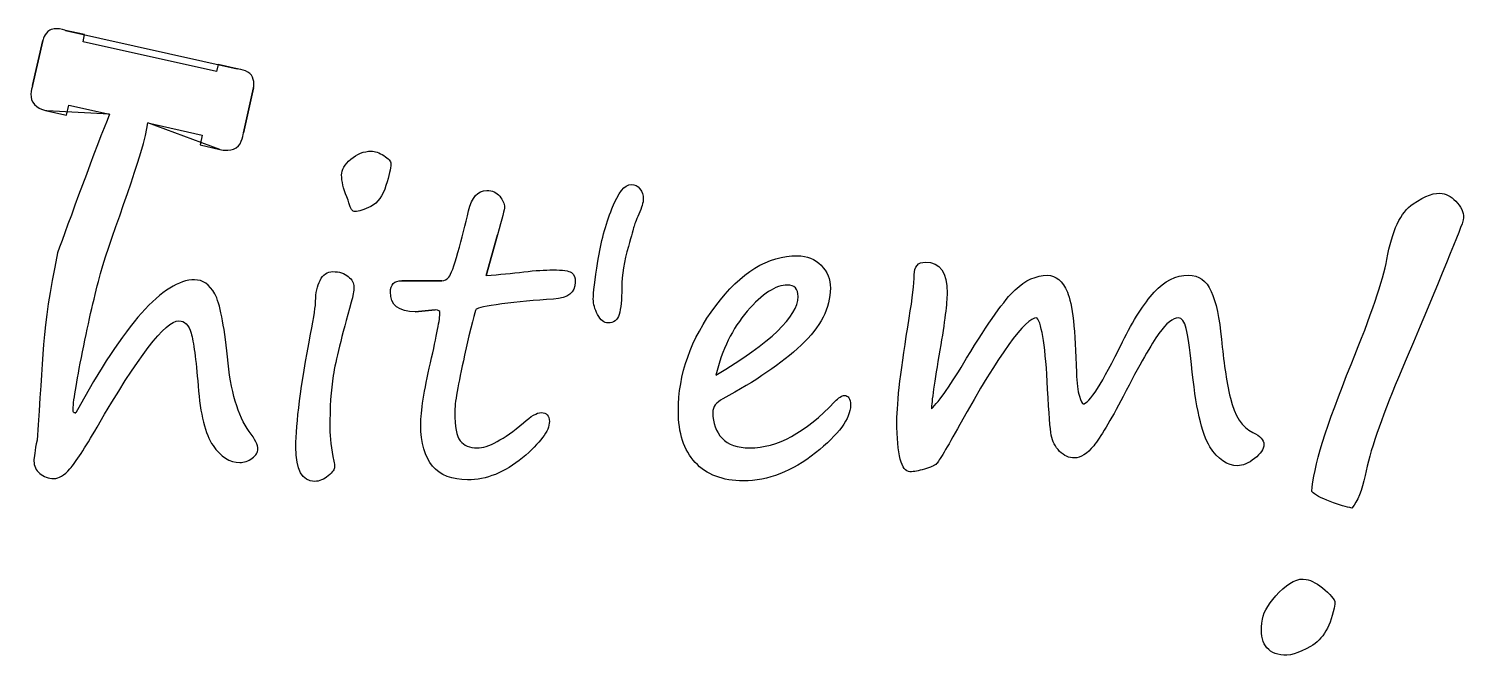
# Model space of a CAD drawing. Extents: x 82.1 to 130.1, y 150.4 to 171.4.
import ezdxf

# ---------------------------------------------------------------- set-up
doc = ezdxf.new("R2010")
doc.units = 0
doc.layers.add('Layer_1', color=7, linetype='CONTINUOUS')

msp = doc.modelspace()

# ---------------------------------------------------------------- linework, layer by layer
at = {"layer": 'Layer_1', "color": 7}
for points in [[(82.969985, 171.36093), (82.969985, 171.36093)], [(89.036321, 170.021421), (88.398949, 170.164109), (88.345905, 169.927221), (83.879071, 170.926881), (83.932115, 171.163765), (83.294743, 171.306371)], [(82.527923, 170.963227), (82.191443, 169.459442)], [(89.247148, 167.880432), (89.583712, 169.384218)], [(82.670273, 168.618411), (83.329487, 168.470831), (83.403698, 168.802502), (84.76505, 168.497817)], [(86.044517, 168.211512), (87.870532, 167.802847), (87.796321, 167.471258), (88.45545, 167.323677)], [(92.985934, 165.242278), (92.985934, 165.242278)], [(97.748998, 164.464636), (97.373139, 163.103759), (97.373139, 163.103759)], [(94.547703, 162.928791), (95.882656, 162.928791)], [(95.668803, 161.950258), (94.994847, 161.891934)], [(101.449286, 161.516071), (101.449286, 161.516071)], [(115.803283, 161.691043), (115.803283, 161.691043)], [(105.058845, 159.772858), (105.058845, 159.772858)], [(109.562693, 158.76192), (109.562693, 158.76192)], [(83.641258, 158.509168), (83.615368, 158.509168)], [(92.137006, 158.003717), (92.137006, 158.003717)], [(126.345245, 155.323602), (126.345245, 155.323602)], [(125.773006, 152.109113), (125.773006, 152.109113)]]:
    msp.add_lwpolyline(points, close=True, dxfattribs=at)
for points in [[(82.767085, 171.315732), (82.589677, 171.211437), (82.527923, 170.963227), (82.527923, 170.963227)], [(82.969985, 171.36093), (82.896689, 171.36093), (82.823892, 171.349129), (82.767085, 171.315732)], [(83.294743, 171.306371), (83.294743, 171.306371), (83.131234, 171.361318), (82.969985, 171.36093)], [(89.517681, 169.805029), (89.398791, 169.979189), (89.036321, 170.021421), (89.036321, 170.021421)], [(89.583712, 169.384218), (89.583712, 169.384218), (89.633707, 169.635061), (89.517681, 169.805029)], [(82.191443, 169.459442), (82.191443, 169.459442), (82.060643, 169.114485), (82.195406, 168.902013)], [(82.195406, 168.902013), (82.345754, 168.664974), (82.670273, 168.618411), (82.670273, 168.618411)], [(84.76505, 168.497817), (84.353863, 167.499815), (83.342271, 164.748497), (83.028932, 163.859285)], [(84.464242, 163.168529), (84.837722, 164.500611), (85.956747, 167.288976), (86.044517, 168.211512)], [(89.005962, 167.377904), (89.218432, 167.512665), (89.247148, 167.880432), (89.247148, 167.880432)], [(88.45545, 167.323677), (88.45545, 167.323677), (88.76892, 167.227556), (89.005962, 167.377904)], [(92.836886, 166.991976), (93.044258, 167.173427), (93.27323, 167.264153), (93.523803, 167.264153)], [(93.523803, 167.264153), (93.649092, 167.264153), (93.789501, 167.21447), (93.945029, 167.115105)], [(92.532308, 166.467068), (92.532308, 166.639876), (92.633834, 166.814845), (92.836886, 166.991976)], [(93.945029, 167.115105), (94.100556, 167.02006), (94.17832, 166.927174), (94.17832, 166.836447)], [(94.17832, 166.836447), (94.17832, 166.693881), (94.124317, 166.451948), (94.01631, 166.110648)], [(92.70728, 165.734785), (92.590632, 166.015602), (92.532308, 166.259696), (92.532308, 166.467068)], [(94.01631, 166.110648), (93.912627, 165.769348), (93.744139, 165.538215), (93.510846, 165.41725)], [(96.783427, 165.268201), (96.887113, 165.721826), (97.090165, 165.948638), (97.392582, 165.948638)], [(97.392582, 165.948638), (97.578351, 165.948638), (97.723079, 165.883834), (97.826765, 165.754227)], [(97.826765, 165.754227), (97.930451, 165.62462), (97.982294, 165.503653), (97.982294, 165.391326)], [(101.578891, 165.339483), (101.790581, 165.879514), (102.004433, 166.149529), (102.220446, 166.149529)], [(102.220446, 166.149529), (102.345733, 166.149529), (102.445098, 166.099846), (102.518543, 166.000481)], [(102.518543, 166.000481), (102.591988, 165.905436), (102.62871, 165.79095), (102.62871, 165.657022)], [(128.391364, 165.500238), (128.805292, 165.776426), (129.131312, 165.893325), (129.369422, 165.850937)], [(129.369422, 165.850937), (129.549808, 165.818825), (129.720315, 165.710308), (129.880945, 165.525386)], [(92.778562, 165.533898), (92.761282, 165.59438), (92.737522, 165.661343), (92.70728, 165.734785)], [(92.985934, 165.242278), (92.89521, 165.242278), (92.826086, 165.339484), (92.778562, 165.533898)], [(93.510846, 165.41725), (93.281873, 165.300602), (93.106903, 165.242278), (92.985934, 165.242278)], [(97.982294, 165.391326), (97.982294, 165.330843), (97.904529, 165.021946), (97.748998, 164.464636)], [(101.105823, 163.583308), (101.209509, 164.218384), (101.367198, 164.803775), (101.578891, 165.339483)], [(102.62871, 165.657022), (102.62871, 165.549015), (102.579027, 165.382686), (102.479662, 165.158034)], [(127.512289, 163.63565), (127.68441, 164.602522), (127.977435, 165.224051), (128.391364, 165.500238)], [(129.880945, 165.525386), (130.041572, 165.340465), (130.105187, 165.154204), (130.07179, 164.966602)], [(96.427006, 163.874924), (96.560934, 164.345831), (96.679741, 164.810256), (96.783427, 165.268201)], [(102.479662, 165.158034), (102.384617, 164.942024), (102.328453, 164.799456), (102.311171, 164.730332)], [(130.07179, 164.966602), (130.043531, 164.807861), (129.321064, 163.049388), (127.904388, 159.691181)], [(102.311171, 164.730332), (102.298212, 164.674167), (102.237729, 164.455995), (102.129722, 164.075815)], [(83.028932, 163.859285), (82.460498, 161.17642), (82.564761, 160.469645), (82.338684, 157.595445)], [(96.122429, 163.05192), (96.191553, 163.134003), (96.293079, 163.408338), (96.427006, 163.874924)], [(102.129722, 164.075815), (101.982833, 163.591949), (101.909388, 163.129684), (101.909388, 162.689018)], [(100.956774, 162.313155), (100.956774, 162.524848), (101.006457, 162.948232), (101.105823, 163.583308)], [(105.052364, 162.092825), (105.886171, 163.207446), (106.797741, 163.764757), (107.787076, 163.764757)], [(107.787076, 163.764757), (108.111093, 163.764757), (108.374628, 163.658912), (108.577679, 163.447222)], [(108.577679, 163.447222), (108.785052, 163.235529), (108.888738, 162.980634), (108.888738, 162.682537)], [(111.694731, 163.123201), (111.694731, 163.408336), (111.82218, 163.550903), (112.077076, 163.550903)], [(112.077076, 163.550903), (112.556621, 163.550903), (112.796393, 163.205284), (112.796393, 162.514046)], [(126.318706, 160.129788), (126.992402, 161.78156), (127.390263, 162.950181), (127.512289, 163.63565)], [(87.613745, 162.961161), (86.57257, 162.961161), (85.248384, 161.477172), (83.641258, 158.509168)], [(83.861615, 160.550482), (84.073309, 161.608941), (84.274154, 162.481612), (84.464242, 163.168529)], [(88.287716, 162.488149), (88.114908, 162.803525), (87.89024, 162.961161), (87.613745, 162.961161)], [(91.663942, 162.248354), (91.663942, 162.520527), (91.713625, 162.75166), (91.812991, 162.941753)], [(91.812991, 162.941753), (91.912356, 163.136163), (92.052763, 163.233368), (92.234212, 163.233368)], [(92.234212, 163.233368), (92.454546, 163.233368), (92.627356, 163.179365), (92.752642, 163.071358)], [(92.752642, 163.071358), (92.882249, 162.967672), (92.947053, 162.851026), (92.947053, 162.721419)], [(94.165363, 162.552932), (94.165363, 162.803505), (94.292809, 162.928791), (94.547703, 162.928791)], [(95.882656, 162.928791), (95.973381, 162.928791), (96.053305, 162.969834), (96.122429, 163.05192)], [(97.373139, 163.103759), (97.818122, 163.138321), (98.237186, 163.179364), (98.63033, 163.226888)], [(98.63033, 163.226888), (99.019151, 163.270091), (99.343168, 163.291692), (99.602382, 163.291692)], [(99.602382, 163.291692), (99.93072, 163.291692), (100.138091, 163.261451), (100.224495, 163.200968)], [(100.354105, 162.883429), (100.354105, 162.533491), (100.110011, 162.343399), (99.621825, 162.313155)], [(100.224495, 163.200968), (100.310901, 163.140482), (100.354105, 163.034636), (100.354105, 162.883429)], [(111.526245, 161.678081), (111.638569, 162.352039), (111.694731, 162.833746), (111.694731, 163.123201)], [(115.070999, 162.624214), (115.42094, 162.948231), (115.78168, 163.11024), (116.153218, 163.11024)], [(116.153218, 163.11024), (116.434035, 163.11024), (116.656528, 162.92231), (116.820697, 162.546451)], [(119.723898, 162.546451), (120.069517, 162.926631), (120.451858, 163.11672), (120.870922, 163.11672)], [(120.870922, 163.11672), (121.220861, 163.11672), (121.475755, 162.93527), (121.635604, 162.57237)], [(88.708864, 160.388481), (88.600861, 161.472859), (88.460525, 162.172768), (88.287716, 162.488149)], [(92.947053, 162.721419), (92.947053, 162.591812), (92.916811, 162.421163), (92.856328, 162.209473)], [(94.994847, 161.891934), (94.441858, 161.891934), (94.165363, 162.112267), (94.165363, 162.552932)], [(101.909388, 162.689018), (101.909388, 162.291556), (101.879147, 161.99562), (101.818664, 161.80121)], [(105.058845, 159.772858), (106.890627, 160.861558), (107.806519, 161.736406), (107.806519, 162.397403)], [(107.456579, 162.786224), (107.059117, 162.786224), (106.609812, 162.494608), (106.108664, 161.911377)], [(107.806519, 162.397403), (107.806519, 162.656617), (107.689872, 162.786224), (107.456579, 162.786224)], [(108.888738, 162.682537), (108.888738, 162.01722), (108.56256, 161.379986), (107.910205, 160.770834)], [(112.796393, 162.514046), (112.796393, 162.190029), (112.716469, 161.554955), (112.556621, 160.608823)], [(113.450911, 160.343127), (114.185352, 161.544155), (114.725381, 162.304517), (115.070999, 162.624214)], [(116.820697, 162.546451), (116.989187, 162.170589), (117.090712, 161.274139), (117.125274, 159.857101)], [(118.667599, 160.880996), (119.030499, 161.611117), (119.382599, 162.166269), (119.723898, 162.546451)], [(121.635604, 162.57237), (121.795453, 162.213791), (121.909939, 161.680241), (121.979063, 160.971721)], [(91.495451, 161.140212), (91.607779, 161.740725), (91.663942, 162.110106), (91.663942, 162.248354)], [(92.856328, 162.209473), (92.532311, 161.068929), (92.33142, 160.252403), (92.253654, 159.759896)], [(95.824332, 161.853053), (95.824332, 161.917856), (95.772489, 161.950258), (95.668803, 161.950258)], [(97.036161, 161.976177), (96.997279, 161.932977), (96.867672, 161.418868), (96.64734, 160.433851)], [(97.891565, 162.151149), (97.364496, 162.082025), (97.079362, 162.023701), (97.036161, 161.976177)], [(99.621825, 162.313155), (98.995391, 162.274275), (98.418637, 162.220273), (97.891565, 162.151149)], [(101.099346, 161.794729), (101.004298, 161.980498), (100.956774, 162.153307), (100.956774, 162.313155)], [(103.801654, 158.56751), (103.801654, 159.803099), (104.218557, 160.978204), (105.052364, 162.092825)], [(106.108664, 161.911377), (105.611836, 161.328143), (105.261896, 160.615303), (105.058845, 159.772858)], [(84.347613, 158.029666), (85.721452, 160.401477), (86.63516, 161.587331), (87.088785, 161.587331)], [(87.088785, 161.587331), (87.278874, 161.587331), (87.414946, 161.449085), (87.497031, 161.17259)], [(95.506797, 160.181117), (95.718487, 161.109969), (95.824332, 161.667281), (95.824332, 161.853053)], [(101.449286, 161.516071), (101.311037, 161.516071), (101.194391, 161.608957), (101.099346, 161.794729)], [(101.818664, 161.80121), (101.762501, 161.611117), (101.639375, 161.516071), (101.449286, 161.516071)], [(111.117981, 158.230532), (111.117981, 158.865608), (111.254069, 160.014791), (111.526245, 161.678081)], [(115.803283, 161.691043), (115.4015, 161.682401), (114.541772, 160.492175), (113.2241, 158.120365)], [(116.159699, 159.30627), (116.094895, 160.671467), (115.97609, 161.466391), (115.803283, 161.691043)], [(120.533943, 161.684562), (120.352493, 161.684562), (120.136481, 161.511753), (119.885907, 161.166135)], [(120.799638, 161.328141), (120.743474, 161.565755), (120.65491, 161.684562), (120.533943, 161.684562)], [(87.497031, 161.17259), (87.579115, 160.896095), (87.656929, 160.308603), (87.730374, 159.409991)], [(91.002944, 157.368642), (91.002944, 158.163567), (91.167113, 159.420756), (91.495451, 161.140212)], [(119.885907, 161.166135), (119.639653, 160.820515), (119.240031, 160.118475), (118.687041, 159.060017)], [(120.974607, 160.122797), (120.914124, 160.688746), (120.855801, 161.090527), (120.799638, 161.328141)], [(121.979063, 160.971721), (122.043867, 160.254562), (122.143232, 159.597886), (122.277159, 159.001693)], [(83.544025, 158.586922), (83.544025, 158.837493), (83.649925, 159.492023), (83.861615, 160.550482)], [(107.910205, 160.770834), (107.257847, 160.161679), (106.385157, 159.563325), (105.292136, 158.975773)], [(112.556621, 160.608823), (112.370852, 159.528762), (112.275807, 158.872084), (112.271486, 158.638791)], [(117.345604, 158.807282), (117.548656, 158.807282), (117.989321, 159.49852), (118.667599, 160.880996)], [(89.441193, 157.88706), (89.061012, 158.401169), (88.816873, 159.234976), (88.708864, 160.388481)], [(95.182777, 158.113884), (95.182777, 158.55887), (95.290784, 159.247948), (95.506797, 160.181117)], [(96.64734, 160.433851), (96.427006, 159.453158), (96.316839, 158.815923), (96.316839, 158.522147)], [(112.271486, 158.638791), (112.539341, 158.898008), (112.932483, 159.46612), (113.450911, 160.343127)], [(121.590242, 157.375123), (121.318066, 157.798506), (121.112855, 158.714398), (120.974607, 160.122797)], [(125.003001, 155.8752), (125.04664, 156.663953), (125.485208, 158.082149), (126.318706, 160.129788)], [(92.253654, 159.759896), (92.175889, 159.267389), (92.137006, 158.681996), (92.137006, 158.003717)], [(117.125274, 159.857101), (117.133916, 159.502842), (117.166317, 159.239308), (117.22248, 159.066498)], [(127.904388, 159.691181), (127.311726, 158.285528), (126.938817, 157.194351), (126.785662, 156.41765)], [(87.730374, 159.409991), (87.803819, 158.45954), (87.970144, 157.794147), (88.22936, 157.413966)], [(109.031305, 158.878568), (109.173874, 159.021134), (109.281879, 159.092417), (109.355321, 159.092417)], [(109.355321, 159.092417), (109.493569, 159.092417), (109.562693, 158.982251), (109.562693, 158.76192)], [(116.282828, 157.757463), (116.243945, 157.969156), (116.202902, 158.485425), (116.159699, 159.30627)], [(117.22248, 159.066498), (117.278642, 158.893687), (117.319683, 158.807282), (117.345604, 158.807282)], [(118.687041, 159.060017), (118.255015, 158.234851), (117.926677, 157.68402), (117.702025, 157.407524)], [(83.615368, 158.509168), (83.567847, 158.509168), (83.544025, 158.535079), (83.544025, 158.586922)], [(104.365446, 156.850216), (103.989584, 157.260637), (103.801654, 157.833068), (103.801654, 158.56751)], [(105.292136, 158.975773), (105.067484, 158.859125), (104.955159, 158.707917), (104.955159, 158.522147)], [(106.186426, 157.336242), (107.115278, 157.336242), (108.063571, 157.850351), (109.031305, 158.878568)], [(109.562693, 158.76192), (109.562693, 158.321255), (109.171712, 157.789865), (108.38975, 157.167751)], [(122.277159, 159.001693), (122.415407, 158.4055), (122.665981, 158.023158), (123.028881, 157.854669)], [(96.751022, 156.266981), (95.705525, 156.266981), (95.182777, 156.882615), (95.182777, 158.113884)], [(96.316839, 158.522147), (96.316839, 158.04692), (96.379482, 157.729382), (96.504769, 157.569534)], [(97.068562, 157.336242), (97.440103, 157.336242), (97.956372, 157.614897), (98.617368, 158.172208)], [(99.485734, 158.21757), (99.485734, 157.906512), (99.185479, 157.502569), (98.584968, 157.005741)], [(98.617368, 158.172208), (98.872262, 158.40118), (99.068832, 158.515667), (99.207081, 158.515667)], [(99.207081, 158.515667), (99.39285, 158.515667), (99.485734, 158.416301), (99.485734, 158.21757)], [(104.955159, 158.522147), (104.955159, 158.163568), (105.058845, 157.876272), (105.266217, 157.660258)], [(111.552164, 156.539158), (111.262709, 156.539158), (111.117981, 157.102949), (111.117981, 158.230532)], [(113.2241, 158.120365), (112.779114, 157.32112), (112.519898, 156.884775), (112.446454, 156.811331)], [(82.338684, 157.595445), (82.269562, 157.249823), (82.235042, 157.016548), (82.235042, 156.895583)], [(83.440382, 156.63635), (83.634793, 156.85668), (83.93719, 157.321147), (84.347613, 158.029666)], [(89.732809, 157.303829), (89.732809, 157.429117), (89.635604, 157.623527), (89.441193, 157.88706)], [(92.137006, 158.003717), (92.137006, 157.675379), (92.18237, 157.305999), (92.273097, 156.895578)], [(105.266217, 157.660258), (105.473589, 157.444247), (105.780326, 157.336242), (106.186426, 157.336242)], [(116.561482, 157.219594), (116.414595, 157.370804), (116.321711, 157.550094), (116.282828, 157.757463)], [(123.028881, 157.854669), (123.275135, 157.738023), (123.398261, 157.601937), (123.398261, 157.446409)], [(88.22936, 157.413966), (88.488575, 157.038107), (88.786626, 156.850216), (89.123603, 156.850216)], [(89.538427, 156.992818), (89.668032, 157.087864), (89.732809, 157.191503), (89.732809, 157.303829)], [(91.631538, 156.215137), (91.212475, 156.215137), (91.002944, 156.599639), (91.002944, 157.368642)], [(96.504769, 157.569534), (96.630058, 157.414006), (96.817989, 157.336242), (97.068562, 157.336242)], [(108.38975, 157.167751), (107.612105, 156.545637), (106.808541, 156.23458), (105.979058, 156.23458)], [(117.06047, 156.999264), (116.8747, 156.999264), (116.708371, 157.072708), (116.561482, 157.219594)], [(117.702025, 157.407524), (117.481694, 157.135351), (117.267842, 156.999264), (117.06047, 156.999264)], [(122.516933, 156.740049), (122.171314, 156.740049), (121.862417, 156.951741), (121.590242, 157.375123)], [(123.398261, 157.446409), (123.398261, 157.295199), (123.294576, 157.13967), (123.087204, 156.979822)], [(82.235042, 156.895583), (82.235042, 156.731414), (82.299819, 156.593173), (82.429425, 156.480847)], [(82.909014, 156.312351), (83.068861, 156.312351), (83.245967, 156.420338), (83.440382, 156.63635)], [(89.123603, 156.850216), (89.270493, 156.850216), (89.408821, 156.897772), (89.538427, 156.992818)], [(92.299017, 156.701168), (92.299017, 156.623403), (92.227732, 156.524037), (92.085163, 156.403071)], [(92.273097, 156.895578), (92.290377, 156.817813), (92.299017, 156.753009), (92.299017, 156.701168)], [(98.584968, 157.005741), (97.988775, 156.513234), (97.37746, 156.266981), (96.751022, 156.266981)], [(105.979058, 156.23458), (105.283499, 156.23458), (104.745629, 156.439792), (104.365446, 156.850216)], [(112.446454, 156.811331), (112.373009, 156.742206), (112.236921, 156.679563), (112.03819, 156.623401)], [(123.087204, 156.979822), (122.879833, 156.819973), (122.689742, 156.740049), (122.516933, 156.740049)], [(82.429425, 156.480847), (82.55903, 156.368521), (82.718925, 156.312351), (82.909014, 156.312351)], [(92.085163, 156.403071), (91.942597, 156.277782), (91.791389, 156.215137), (91.631538, 156.215137)], [(112.03819, 156.623401), (111.84378, 156.567239), (111.681771, 156.539158), (111.552164, 156.539158)], [(126.785662, 156.41765), (126.681317, 155.915136), (126.534511, 155.550454), (126.345245, 155.323602)], [(125.613858, 155.543132), (125.306653, 155.657373), (125.103034, 155.768062), (125.003001, 155.8752)], [(126.345245, 155.323602), (126.164858, 155.355714), (125.921063, 155.428891), (125.613858, 155.543132)], [(123.912153, 152.507376), (124.239988, 152.843554), (124.540999, 152.987238), (124.815187, 152.938428)], [(124.815187, 152.938428), (124.995574, 152.906315), (125.205124, 152.787126), (125.443837, 152.58086)], [(123.349113, 151.602651), (123.397923, 151.876839), (123.585603, 152.178414), (123.912153, 152.507376)], [(125.443837, 152.58086), (125.689766, 152.37331), (125.799489, 152.21606), (125.773006, 152.109113)], [(125.773006, 152.109113), (125.645842, 151.394782), (125.375542, 150.921812), (124.962105, 150.690202)], [(123.963137, 150.410223), (123.429192, 150.505275), (123.224518, 150.902751), (123.349113, 151.602651)], [(124.962105, 150.690202), (124.555883, 150.457307), (124.222894, 150.363981), (123.963137, 150.410223)]]:
    msp.add_open_spline(points, degree=3, dxfattribs=at)

doc.saveas('drawing.dxf')
